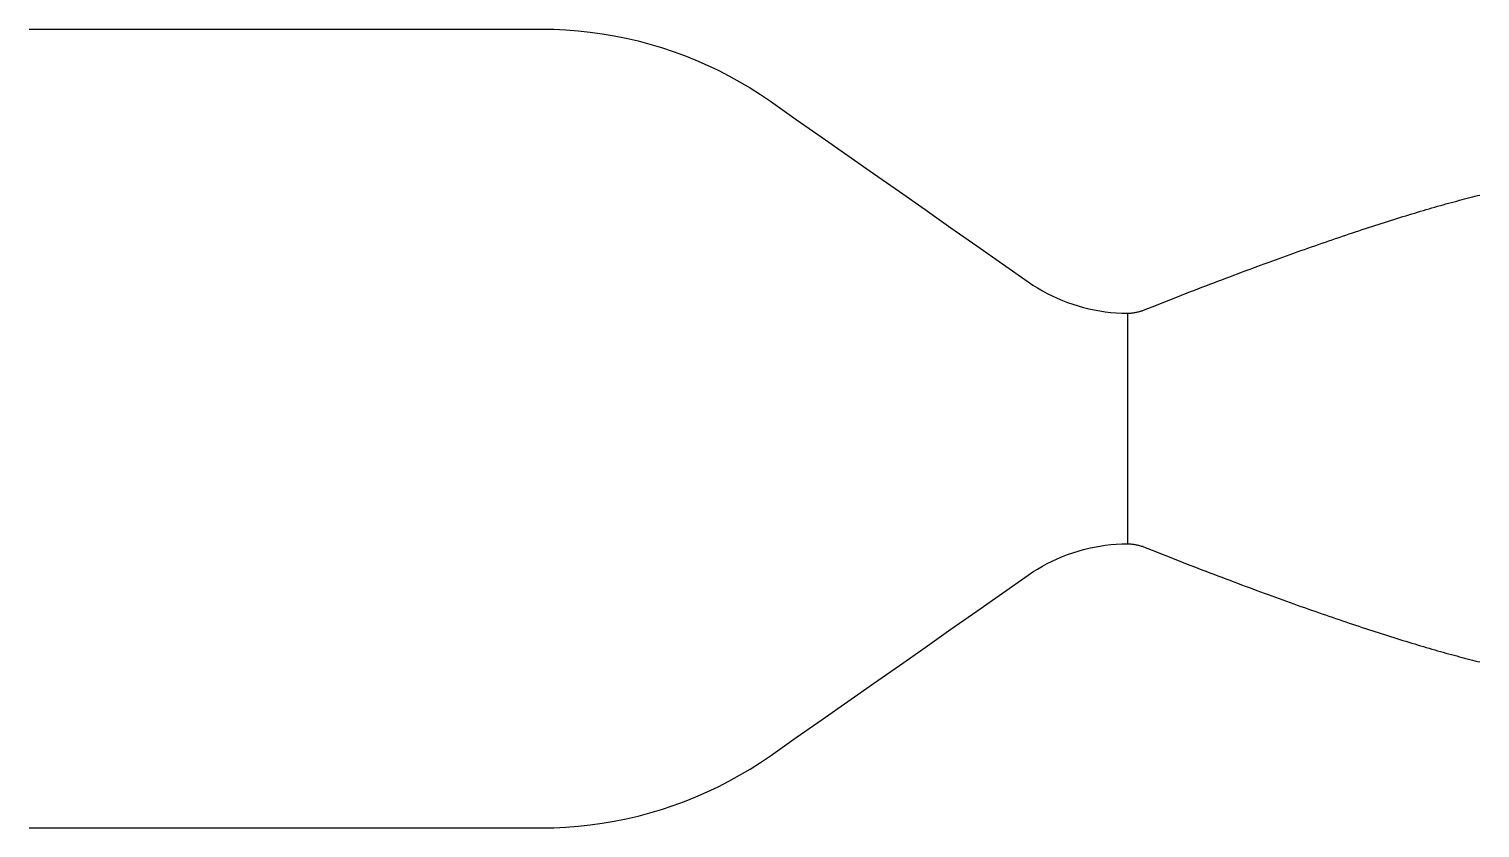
# Model space of a CAD drawing. Header units: metres. Extents: x -133737 to 42929, y -48601 to 48601.
import ezdxf

# ---------------------------------------------------------------- set-up
doc = ezdxf.new("R2010")
doc.units = ezdxf.units.M

msp = doc.modelspace()

# ---------------------------------------------------------------- linework, layer by layer
at = {"layer": 'INNER_WALL', "color": 1}
for points in [[(-133737, 48601), (-132489, 48601), (-131241, 48601), (-129993, 48601), (-128745, 48601), (-127497, 48601), (-126249, 48601), (-125001, 48601), (-123752, 48601), (-122504, 48601), (-121256, 48601), (-120008, 48601), (-118760, 48601), (-117512, 48601), (-116264, 48601), (-115016, 48601), (-113768, 48601), (-112520, 48601), (-111272, 48601), (-110023, 48601), (-108775, 48601), (-107527, 48601), (-106279, 48601), (-105031, 48601), (-103783, 48601), (-102535, 48601), (-101287, 48601), (-100039, 48601), (-98791, 48601), (-97542, 48601), (-96294, 48601), (-95046, 48601), (-93798, 48601), (-92550, 48601), (-91302, 48601), (-90054, 48601), (-88806, 48601), (-87558, 48601), (-86310, 48601), (-85061, 48601), (-83813, 48601), (-82565, 48601), (-81317, 48601), (-80069, 48601), (-78821, 48601), (-77573, 48601), (-76325, 48601), (-75077, 48601), (-73829, 48601), (-72581, 48601), (-71332, 48601), (-69848, 48579), (-68365, 48511), (-66885, 48397), (-65409, 48239), (-63939, 48036), (-62476, 47788), (-61020, 47495), (-59575, 47158), (-58140, 46777), (-56718, 46352), (-55309, 45884), (-53915, 45373), (-52538, 44820), (-51178, 44225), (-49837, 43589), (-48515, 42912), (-47216, 42196), (-45938, 41439), (-44685, 40645), (-43456, 39812), (-40317, 37614), (-37179, 35417), (-34040, 33219), (-30902, 31022), (-27763, 28824), (-24625, 26626), (-21486, 24429), (-18348, 22231), (-15209, 20034), (-12071, 17836), (-11511, 17457), (-10938, 17096), (-10355, 16754), (-9760, 16430), (-9156, 16126), (-8542, 15842), (-7919, 15577), (-7289, 15332), (-6650, 15108), (-6005, 14905), (-5353, 14722), (-4696, 14561), (-4035, 14420), (-3369, 14301), (-2699, 14204), (-2027, 14128), (-1352, 14073), (-676, 14041), (0, 14030), (0, 14030), (107, 14031), (213, 14034), (320, 14040), (426, 14047), (532, 14056), (638, 14068), (744, 14082), (849, 14098), (954, 14116), (1059, 14136), (1163, 14158), (1267, 14182), (1370, 14208), (1473, 14236), (1575, 14267), (1677, 14299), (1778, 14333), (1878, 14370), (1977, 14408), (1977, 14408), (2499, 14615), (3018, 14820), (3535, 15024), (4050, 15227), (4562, 15428), (5073, 15629), (5581, 15827), (6087, 16025), (6591, 16221), (7093, 16416), (7592, 16609), (8089, 16801), (8584, 16992), (9077, 17181), (9568, 17369), (10056, 17556), (10543, 17741), (11027, 17926), (11508, 18108), (11988, 18290), (12465, 18470), (12941, 18649), (13414, 18826), (13885, 19002), (14353, 19177), (14820, 19350), (15284, 19522), (15746, 19693), (16206, 19862), (16663, 20031), (17119, 20197), (17572, 20363), (18023, 20527), (18472, 20690), (18919, 20851), (19363, 21011), (19805, 21170), (20245, 21327), (20683, 21483), (21119, 21638), (21552, 21791), (21984, 21944), (22413, 22094), (22840, 22244), (23264, 22392), (23687, 22539), (24107, 22684), (24525, 22828), (24941, 22971), (25355, 23112), (25766, 23252), (26175, 23391), (26582, 23528), (26987, 23665), (27390, 23799), (27790, 23933), (28189, 24065), (28585, 24196), (28978, 24325), (29370, 24453), (29760, 24580), (30147, 24705), (30532, 24829), (30915, 24952), (31295, 25074), (31674, 25194), (32050, 25312), (32424, 25430), (32796, 25546), (33166, 25661), (33533, 25774), (33898, 25886), (34262, 25997), (34622, 26106), (34981, 26214), (35338, 26321), (35692, 26427), (36044, 26531), (36394, 26633), (36741, 26735), (37087, 26835), (37430, 26934), (37771, 27031), (38110, 27127), (38447, 27222), (38781, 27315), (39114, 27407), (39444, 27498), (39772, 27588), (40097, 27676), (40421, 27763), (40742, 27848), (41061, 27932), (41378, 28015), (41693, 28096), (42005, 28176), (42315, 28255), (42623, 28332), (42929, 28409)], [(-133737, -48601), (-132489, -48601), (-131241, -48601), (-129993, -48601), (-128745, -48601), (-127497, -48601), (-126249, -48601), (-125001, -48601), (-123752, -48601), (-122504, -48601), (-121256, -48601), (-120008, -48601), (-118760, -48601), (-117512, -48601), (-116264, -48601), (-115016, -48601), (-113768, -48601), (-112520, -48601), (-111272, -48601), (-110023, -48601), (-108775, -48601), (-107527, -48601), (-106279, -48601), (-105031, -48601), (-103783, -48601), (-102535, -48601), (-101287, -48601), (-100039, -48601), (-98791, -48601), (-97542, -48601), (-96294, -48601), (-95046, -48601), (-93798, -48601), (-92550, -48601), (-91302, -48601), (-90054, -48601), (-88806, -48601), (-87558, -48601), (-86310, -48601), (-85061, -48601), (-83813, -48601), (-82565, -48601), (-81317, -48601), (-80069, -48601), (-78821, -48601), (-77573, -48601), (-76325, -48601), (-75077, -48601), (-73829, -48601), (-72581, -48601), (-71332, -48601), (-69848, -48579), (-68365, -48511), (-66885, -48397), (-65409, -48239), (-63939, -48036), (-62476, -47788), (-61020, -47495), (-59575, -47158), (-58140, -46777), (-56718, -46352), (-55309, -45884), (-53915, -45373), (-52538, -44820), (-51178, -44225), (-49837, -43589), (-48515, -42912), (-47216, -42196), (-45938, -41439), (-44685, -40645), (-43456, -39812), (-40317, -37614), (-37179, -35417), (-34040, -33219), (-30902, -31022), (-27763, -28824), (-24625, -26626), (-21486, -24429), (-18348, -22231), (-15209, -20034), (-12071, -17836), (-11511, -17457), (-10938, -17096), (-10355, -16754), (-9760, -16430), (-9156, -16126), (-8542, -15842), (-7919, -15577), (-7289, -15332), (-6650, -15108), (-6005, -14905), (-5353, -14722), (-4696, -14561), (-4035, -14420), (-3369, -14301), (-2699, -14204), (-2027, -14128), (-1352, -14073), (-676, -14041), (0, -14030), (0, -14030), (107, -14031), (213, -14034), (320, -14040), (426, -14047), (532, -14056), (638, -14068), (744, -14082), (849, -14098), (954, -14116), (1059, -14136), (1163, -14158), (1267, -14182), (1370, -14208), (1473, -14236), (1575, -14267), (1677, -14299), (1778, -14333), (1878, -14370), (1977, -14408), (1977, -14408), (2499, -14615), (3018, -14820), (3535, -15024), (4050, -15227), (4562, -15428), (5073, -15629), (5581, -15827), (6087, -16025), (6591, -16221), (7093, -16416), (7592, -16609), (8089, -16801), (8584, -16992), (9077, -17181), (9568, -17369), (10056, -17556), (10543, -17741), (11027, -17926), (11508, -18108), (11988, -18290), (12465, -18470), (12941, -18649), (13414, -18826), (13885, -19002), (14353, -19177), (14820, -19350), (15284, -19522), (15746, -19693), (16206, -19862), (16663, -20031), (17119, -20197), (17572, -20363), (18023, -20527), (18472, -20690), (18919, -20851), (19363, -21011), (19805, -21170), (20245, -21327), (20683, -21483), (21119, -21638), (21552, -21791), (21984, -21944), (22413, -22094), (22840, -22244), (23264, -22392), (23687, -22539), (24107, -22684), (24525, -22828), (24941, -22971), (25355, -23112), (25766, -23252), (26175, -23391), (26582, -23528), (26987, -23665), (27390, -23799), (27790, -23933), (28189, -24065), (28585, -24196), (28978, -24325), (29370, -24453), (29760, -24580), (30147, -24705), (30532, -24829), (30915, -24952), (31295, -25074), (31674, -25194), (32050, -25312), (32424, -25430), (32796, -25546), (33166, -25661), (33533, -25774), (33898, -25886), (34262, -25997), (34622, -26106), (34981, -26214), (35338, -26321), (35692, -26427), (36044, -26531), (36394, -26633), (36741, -26735), (37087, -26835), (37430, -26934), (37771, -27031), (38110, -27127), (38447, -27222), (38781, -27315), (39114, -27407), (39444, -27498), (39772, -27588), (40097, -27676), (40421, -27763), (40742, -27848), (41061, -27932), (41378, -28015), (41693, -28096), (42005, -28176), (42315, -28255), (42623, -28332), (42929, -28409)]]:
    msp.add_lwpolyline(points, dxfattribs=at)
at = {"layer": 'THROAT_LINE', "color": 3}
msp.add_line((0, 14030), (0, -14030), dxfattribs=at)

doc.saveas('drawing.dxf')
